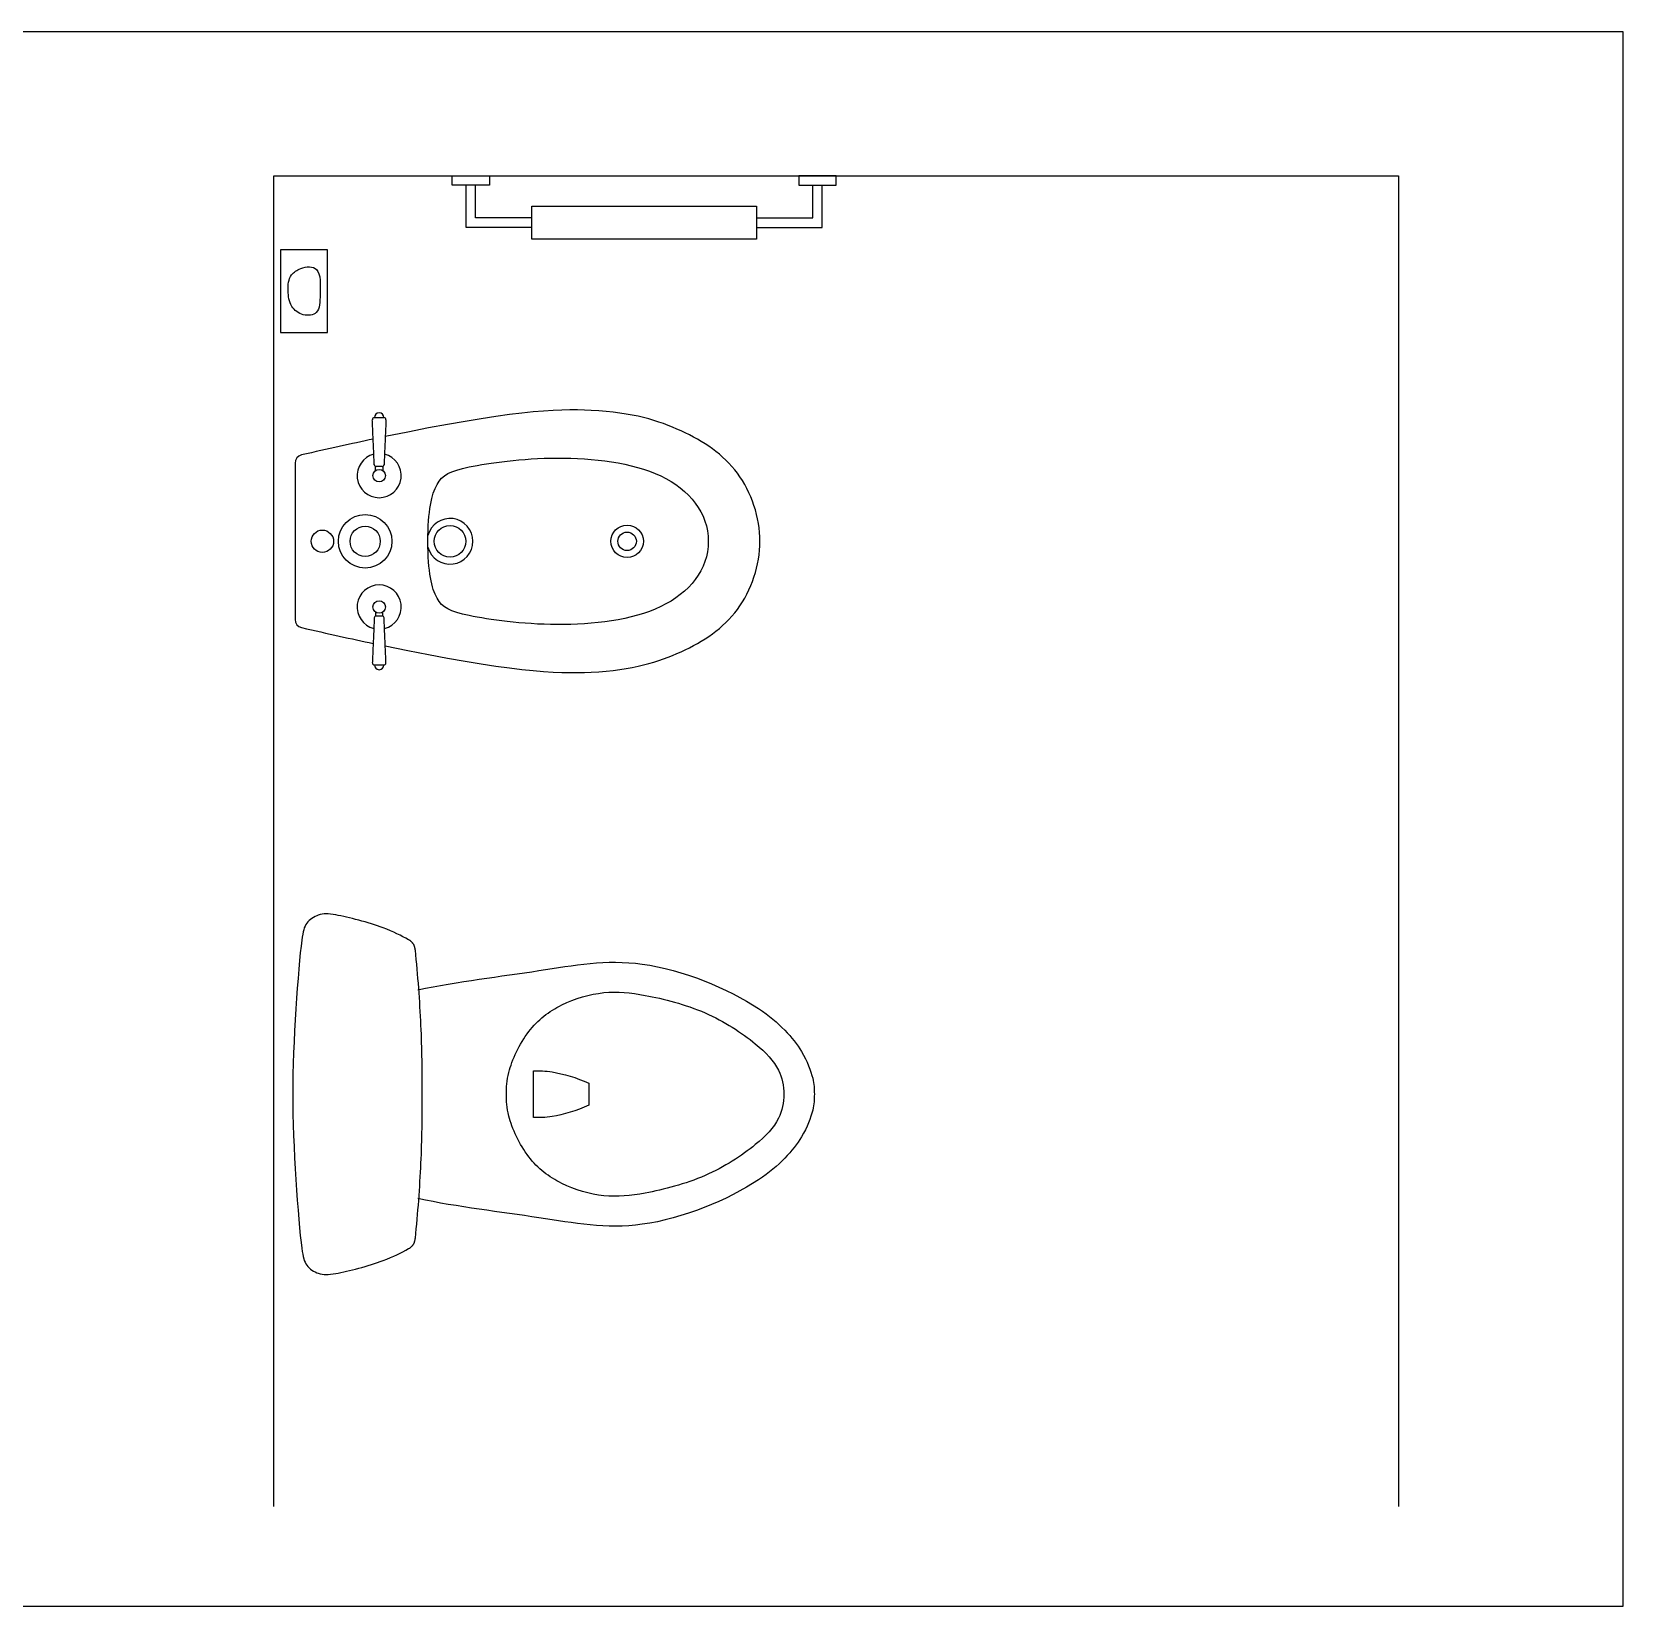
# Model space of a CAD drawing. Header units: millimetres. Extents: x 0.1 to 49.6, y 0.1 to 12.5.
# Drawn here: x 3.722 to 5.878, y 1.312 to 3.445 of the extents above; entities that cross this region are included whole.
import ezdxf

# ---------------------------------------------------------------- set-up
doc = ezdxf.new("R2010")
doc.units = ezdxf.units.MM
for name, color, linetype, true_color in [('AG-DIAGRAM', 7, 'Continuous', 0xfecc66), ('AG-FIXTURE', 7, 'Continuous', 0x66ccff), ('X-VPRT', 6, 'Continuous', 0xff00ff)]:
    doc.layers.add(name, color=color, linetype=linetype, true_color=true_color)

msp = doc.modelspace()

# ---------------------------------------------------------------- linework, layer by layer
at = {"layer": 'AG-DIAGRAM'}
msp.add_lwpolyline([(4.0498, 1.4468), (4.0498, 3.2502), (5.5738, 3.2502), (5.5738, 1.4468)], dxfattribs=at)
at = {"layer": 'AG-FIXTURE'}
for p, q in [((4.1873, 2.8508), (4.1873, 2.8565)), ((4.1974, 2.8565), (4.1974, 2.8508)), ((4.1873, 2.659), (4.1873, 2.6534)), ((4.1974, 2.6534), (4.1974, 2.659))]:
    msp.add_line(p, q, dxfattribs=at)
for points in [[(4.2911, 3.2502), (4.3419, 3.2502), (4.3419, 3.2375), (4.2911, 3.2375)], [(4.8118, 3.2502), (4.761, 3.2502), (4.761, 3.2375), (4.8118, 3.2375)], [(4.3991, 3.1644), (4.3991, 3.2091), (4.7039, 3.2091), (4.7039, 3.1644)], [(4.0588, 3.038), (4.1223, 3.038), (4.1223, 3.1498), (4.0588, 3.1498)]]:
    msp.add_lwpolyline(points, close=True, dxfattribs=at)
for points in [[(4.3991, 3.1804), (4.3102, 3.1804), (4.3102, 3.2375)], [(4.3991, 3.1931), (4.3229, 3.1931), (4.3229, 3.2375)], [(4.7039, 3.1804), (4.7928, 3.1804), (4.7928, 3.2375)], [(4.7039, 3.1931), (4.7801, 3.1931), (4.7801, 3.2375)], [(4.4015, 2.0056), (4.4015, 2.0372)], [(4.4015, 1.974), (4.4015, 2.0056)], [(4.4763, 2.0205), (4.4763, 2.0056)], [(4.4763, 2.0056), (4.4763, 1.9907)]]:
    msp.add_lwpolyline(points, dxfattribs=at)
for centre, radius in [((4.1924, 2.8439), 0.00855), ((4.1734, 2.7549), 0.0363), ((4.1154, 2.7549), 0.0152), ((4.1734, 2.7549), 0.0205), ((4.2884, 2.7549), 0.0215), ((4.5284, 2.7549), 0.022), ((4.5284, 2.7549), 0.0125), ((4.1924, 2.6659), 0.00855)]:
    msp.add_circle(centre, radius, dxfattribs=at)
for centre, radius, start, end in [((4.1858, 2.9198), 0.00262, 90, 182.4558), ((4.1924, 2.9225), 0.00648, 360, 180), ((4.199, 2.9198), 0.00262, 357.5442, 90), ((4.0898, 2.8608), 0.0114, 102.8593, 180), ((4.1924, 2.8439), 0.0299, 103.9887, 76.0113), ((4.1884, 2.8589), 0.00262, 182.4558, 270), ((4.1964, 2.8589), 0.00262, 270, 357.5442), ((4.2884, 2.7549), 0.031, 195.0657, 164.9343), ((4.1924, 2.6659), 0.0299, 283.9887, 256.0113), ((4.1884, 2.651), 0.00262, 90, 177.5442), ((4.1964, 2.651), 0.00262, 2.4558, 90), ((4.0898, 2.649), 0.0114, 180, 257.1407), ((4.1858, 2.59), 0.00262, 177.5442, 270), ((4.199, 2.59), 0.00262, 270, 2.4558), ((4.1924, 2.5874), 0.00648, 180, 0)]:
    msp.add_arc(centre, radius, start, end, dxfattribs=at)
for points, degree, knots in [([(4.086, 3.1245), (4.081, 3.1226), (4.0696, 3.1155), (4.0683, 3.0932), (4.0709, 3.0734), (4.0882, 3.0594), (4.1119, 3.0622), (4.1122, 3.0895), (4.1139, 3.1292), (4.0938, 3.1274), (4.086, 3.1245)], 3, [0, 0, 0, 0, 0.175993, 0.445829, 0.742964, 0.994759, 1.234738, 1.521945, 1.852892, 2.123566, 2.123566, 2.123566, 2.123566]), ([(4.7084, 2.7549), (4.7084, 2.7869), (4.6855, 2.8557), (4.6053, 2.9078), (4.5088, 2.9382), (4.3695, 2.9319), (4.2006, 2.8968)], 3, [2.830742, 2.830742, 2.830742, 2.830742, 3.437236, 4.04373, 4.650224, 5.150808, 5.150808, 5.150808, 5.150808]), ([(4.1964, 2.8562), (4.1944, 2.8562), (4.1924, 2.8562), (4.1904, 2.8562), (4.1884, 2.8562)], 2, [0.2615333, 0.2615333, 0.2615333, 0.27466453, 0.27466453, 0.28779576, 0.28779576, 0.28779576]), ([(4.2584, 2.7549), (4.2584, 2.7968), (4.2685, 2.8403), (4.2973, 2.8549), (4.4294, 2.8739), (4.5875, 2.8562), (4.6384, 2.7935), (4.6384, 2.7549)], 3, [0, 0, 0, 0, 0.345484, 0.690969, 1.036453, 1.381938, 1.727422, 1.727422, 1.727422, 1.727422]), ([(4.2006, 2.6131), (4.3695, 2.578), (4.5088, 2.5717), (4.6053, 2.602), (4.6855, 2.6541), (4.7084, 2.723), (4.7084, 2.7549)], 3, [0.510676, 0.510676, 0.510676, 0.510676, 1.01126, 1.617754, 2.224248, 2.830742, 2.830742, 2.830742, 2.830742]), ([(4.6384, 2.7549), (4.6384, 2.7164), (4.5875, 2.6536), (4.4294, 2.636), (4.2973, 2.655), (4.2685, 2.6696), (4.2584, 2.713), (4.2584, 2.7549)], 3, [1.727422, 1.727422, 1.727422, 1.727422, 2.072906, 2.418391, 2.763875, 3.10936, 3.454844, 3.454844, 3.454844, 3.454844]), ([(4.1964, 2.6536), (4.1944, 2.6536), (4.1924, 2.6536), (4.1904, 2.6536), (4.1884, 2.6536)], 2, [0.2615333, 0.2615333, 0.2615333, 0.27466453, 0.27466453, 0.28779576, 0.28779576, 0.28779576]), ([(4.2323, 2.2149), (4.2222, 2.2206), (4.1975, 2.2331), (4.1347, 2.2499), (4.1107, 2.2509), (4.0918, 2.238), (4.0847, 2.2073), (4.0752, 2.0743), (4.0752, 2.0056)], 3, [0.637157, 0.637157, 0.637157, 0.637157, 0.822907, 1.080437, 1.23459, 1.370139, 1.514355, 1.976154, 1.976154, 1.976154, 1.976154]), ([(4.2507, 2.0056), (4.251, 2.0368), (4.25, 2.0976), (4.2449, 2.1669), (4.2414, 2.2008)], 3, [0, 0, 0, 0, 0.3056632, 0.6177069, 0.6177069, 0.6177069, 0.6177069]), ([(4.2449, 2.1471), (4.2991, 2.1585), (4.4102, 2.1712), (4.5462, 2.1979), (4.7091, 2.1312), (4.7656, 2.0686), (4.781, 2.0282), (4.7821, 2.0128), (4.7821, 2.0056)], 3, [0, 0, 0, 0, 0.407498, 0.781775, 1.192625, 1.479552, 1.677879, 1.825029, 1.825029, 1.825029, 1.825029]), ([(4.365, 2.0056), (4.3648, 2.0148), (4.3659, 2.0379), (4.3918, 2.0945), (4.4374, 2.1295), (4.4976, 2.147), (4.5539, 2.1411), (4.6358, 2.1202), (4.7019, 2.0772), (4.7367, 2.041), (4.7405, 2.0168), (4.7409, 2.0056)], 3, [0, 0, 0, 0, 0.165629, 0.416612, 0.657907, 0.901725, 1.138945, 1.429544, 1.712216, 1.930301, 2.113179, 2.113179, 2.113179, 2.113179]), ([(4.4015, 2.0372), (4.41, 2.0374), (4.4272, 2.0372), (4.4608, 2.0281), (4.4763, 2.0205)], 3, [0.031599, 0.031599, 0.031599, 0.031599, 0.1916094, 0.4185387, 0.4185387, 0.4185387, 0.4185387]), ([(4.0752, 2.0056), (4.0752, 1.9369), (4.0847, 1.8039), (4.0918, 1.7732), (4.1107, 1.7603), (4.1347, 1.7613), (4.1975, 1.7781), (4.2222, 1.7907), (4.2323, 1.7963)], 3, [1.976154, 1.976154, 1.976154, 1.976154, 2.437952, 2.582168, 2.717717, 2.871871, 3.1294, 3.31515, 3.31515, 3.31515, 3.31515]), ([(4.2414, 1.8105), (4.2449, 1.8444), (4.25, 1.9136), (4.251, 1.9745), (4.2507, 2.0056)], 3, [-0.6177069, -0.6177069, -0.6177069, -0.6177069, -0.3056632, 0, 0, 0, 0]), ([(4.7821, 2.0056), (4.7821, 1.9984), (4.781, 1.983), (4.7656, 1.9426), (4.7091, 1.88), (4.5462, 1.8134), (4.4102, 1.84), (4.2991, 1.8527), (4.2449, 1.8641)], 3, [1.825029, 1.825029, 1.825029, 1.825029, 1.972179, 2.170506, 2.457433, 2.868283, 3.24256, 3.650058, 3.650058, 3.650058, 3.650058]), ([(4.7409, 2.0056), (4.7405, 1.9945), (4.7367, 1.9702), (4.7019, 1.934), (4.6358, 1.891), (4.5539, 1.8701), (4.4976, 1.8642), (4.4374, 1.8817), (4.3918, 1.9168), (4.3659, 1.9733), (4.3648, 1.9965), (4.365, 2.0056)], 3, [2.113179, 2.113179, 2.113179, 2.113179, 2.296057, 2.514141, 2.796813, 3.087412, 3.324633, 3.568451, 3.809745, 4.060728, 4.226358, 4.226358, 4.226358, 4.226358]), ([(4.4763, 1.9907), (4.4608, 1.9832), (4.4272, 1.974), (4.41, 1.9738), (4.4015, 1.974)], 3, [-0.4185387, -0.4185387, -0.4185387, -0.4185387, -0.1916094, -0.031599, -0.031599, -0.031599, -0.031599])]:
    msp.add_open_spline(points, degree=degree, knots=knots, dxfattribs=at)
for points, degree in [([(4.1858, 2.8587), (4.1844, 2.8892), (4.1831, 2.9197)], 2), ([(4.1858, 2.9225), (4.1891, 2.9225), (4.1924, 2.9225)], 2), ([(4.1924, 2.9225), (4.1957, 2.9225), (4.199, 2.9225)], 2), ([(4.2016, 2.9197), (4.2003, 2.8892), (4.199, 2.8587)], 2), ([(4.1843, 2.8934), (4.1551, 2.8872), (4.1229, 2.8801), (4.0873, 2.872)], 3), ([(4.0784, 2.8608), (4.0784, 2.8255), (4.0784, 2.7902), (4.0784, 2.7549)], 3), ([(4.0784, 2.7549), (4.0784, 2.7196), (4.0784, 2.6843), (4.0784, 2.649)], 3), ([(4.0873, 2.6379), (4.1229, 2.6298), (4.1551, 2.6227), (4.1843, 2.6165)], 3), ([(4.1858, 2.6511), (4.1844, 2.6206), (4.1831, 2.5901)], 2), ([(4.2016, 2.5901), (4.2003, 2.6206), (4.199, 2.6511)], 2), ([(4.1858, 2.5874), (4.1891, 2.5874), (4.1924, 2.5874)], 2), ([(4.1924, 2.5874), (4.1957, 2.5874), (4.199, 2.5874)], 2), ([(4.2414, 2.2008), (4.2405, 2.2104), (4.2323, 2.2149)], 2), ([(4.2323, 1.7963), (4.2405, 1.8008), (4.2414, 1.8105)], 2)]:
    msp.add_open_spline(points, degree=degree, dxfattribs=at)
at = {"layer": 'X-VPRT'}
msp.add_lwpolyline([(0.0771, 3.4454), (0.0771, 1.3118), (5.8782, 1.3118), (5.8782, 3.4454)], close=True, dxfattribs=at)

doc.saveas('drawing.dxf')
